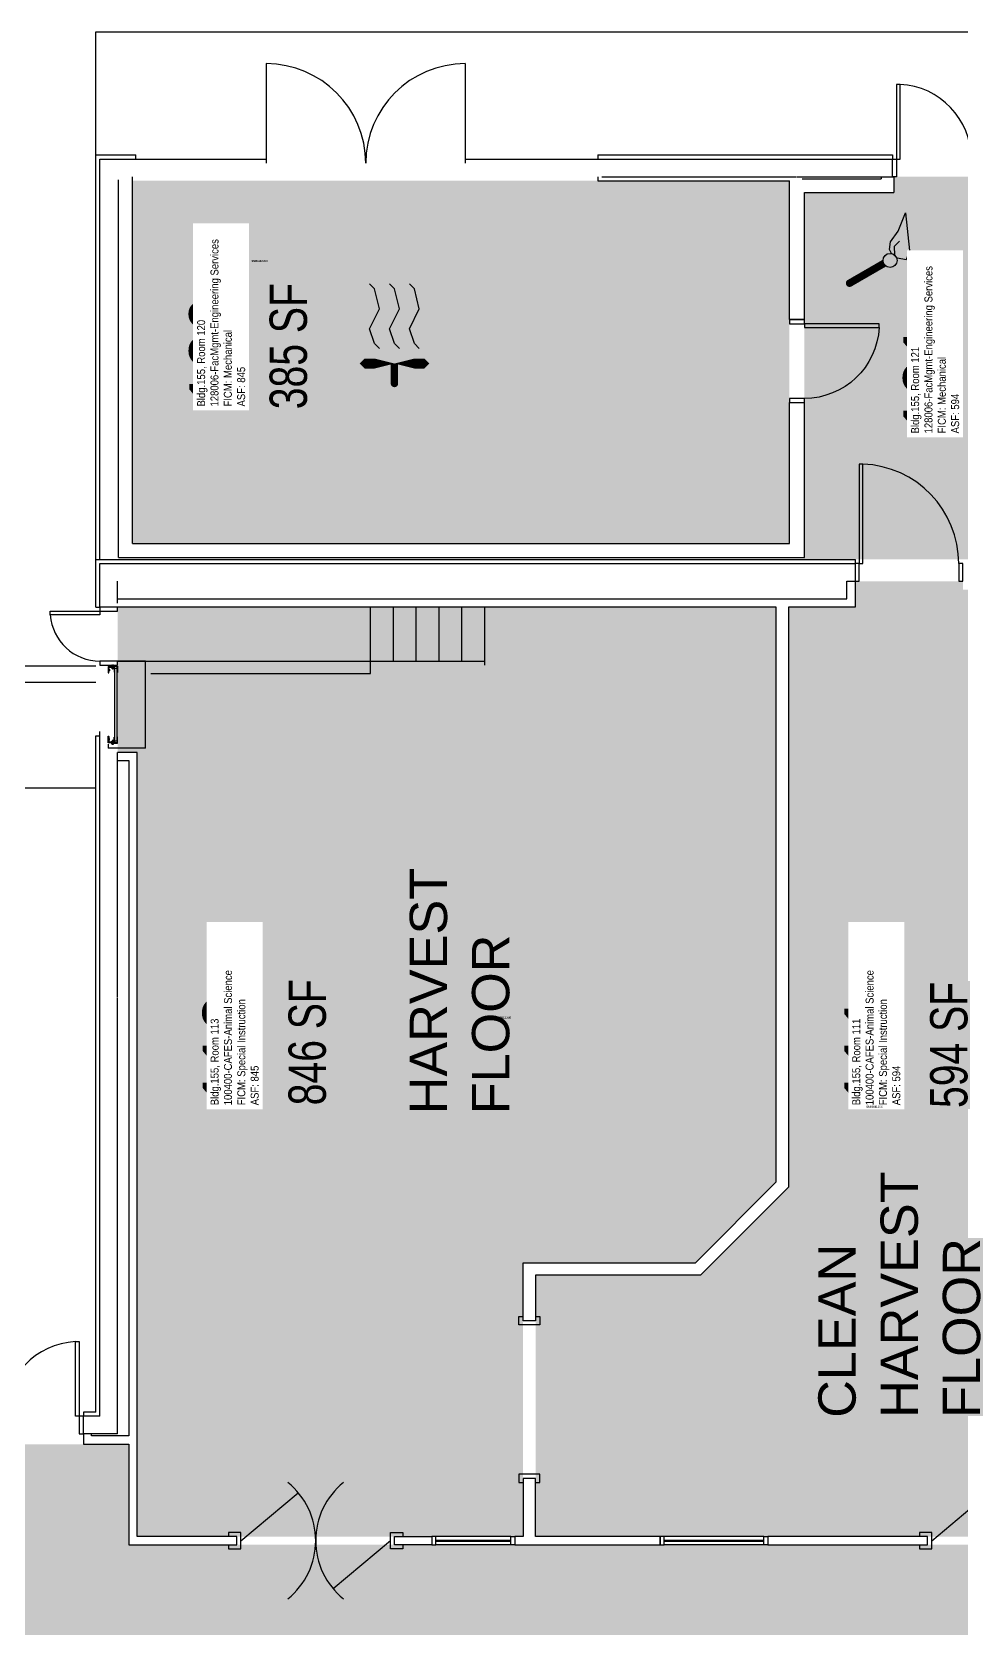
# Model space of a CAD drawing. Header units: inches. Extents: x 301 to 3536, y 239 to 1711.
# Drawn here: x 945 to 1393, y 872 to 1642 of the extents above; entities that cross this region are included whole.
import ezdxf
from ezdxf.enums import TextEntityAlignment as Align

# ---------------------------------------------------------------- set-up
doc = ezdxf.new("R2010")
doc.units = ezdxf.units.IN
doc.header["$MEASUREMENT"] = 0
for name, color, linetype in [('A-DOOR', 2, 'Continuous'), ('A-FLOR', 3, 'Continuous'), ('A-GLAZ', 1, 'Continuous'), ('A-IDEN-ICON', 4, 'Continuous'), ('A-IDEN-RNUM', 7, 'Continuous'), ('A-IDEN-SNUM', 4, 'Continuous'), ('A-IDEN-TEXT', 4, 'Continuous'), ('A-IDEN-VNUM', 4, 'Continuous'), ('A-SITE', 3, 'Continuous'), ('A-WALL', 5, 'Continuous'), ('AREA-TEXT', 3, 'Continuous'), ('Rooms-Category-Color', 7, 'Continuous'), ('Rooms-College-Color', 7, 'Continuous'), ('Rooms-Department-Color', 7, 'Continuous'), ('Rooms-Division-Color', 7, 'Continuous'), ('Rooms-Information', 7, 'Continuous')]:
    doc.layers.add(name, color=color, linetype=linetype)
doc.styles.add('Annotative', font='arial.ttf')
doc.styles.add('AREA', font='arial.ttf', dxfattribs={"height": 15})
doc.styles.add('ROOMSNUMBER', font='arial.ttf', dxfattribs={"height": 1})
doc.styles.add('ROOMVNUMBER', font='arial.ttf', dxfattribs={"width": 0.85, "height": 0.075})

# ---------------------------------------------------------------- blocks, each defined once
blk = doc.blocks.new('CPCUST')
for p, q in [((0.0297, -0.0341), (0.0376, -0.0302)), ((0.0376, -0.0302), (0.0533, -0.0324)), ((0.0171, -0.0639), (0.02, -0.0466)), ((0.0358, -0.0705), (0.0171, -0.0639)), ((0.0262, -0.0408), (0.0446, -0.0406)), ((0.1117, -0.0625), (0.0358, -0.0705)), ((0.0446, -0.0406), (0.0543, -0.0505)), ((0.0533, -0.0324), (0.0745, -0.0479)), ((0.0745, -0.0479), (0.1117, -0.0625))]:
    blk.add_line(p, q)
at = {"const_width": 0.015}
blk.add_lwpolyline([(-0.03, 0.05), (0.01, -0.0193)], dxfattribs=at)
at = {"const_width": 0.0075}
blk.add_lwpolyline([(-0.0332, 0.0481, 1), (-0.0268, 0.0519, 1)], format="xyb", close=True, dxfattribs=at)
blk.add_circle((0.0158, -0.0313), 0.0141)
blk = doc.blocks.new('CPMECH')
for p, q in [((0.005, 0.025), (0.015, 0.035)), ((0.015, 0.035), (0.045, 0.045)), ((0.045, 0.045), (0.085, 0.025)), ((0.085, 0.025), (0.125, 0.035)), ((0.125, 0.035), (0.135, 0.045)), ((0.015, -0.005), (0.045, 0.005)), ((0.045, 0.005), (0.085, -0.015)), ((0.125, -0.005), (0.135, 0.005)), ((0.005, -0.015), (0.015, -0.005)), ((0.085, -0.015), (0.125, -0.005)), ((0.005, -0.055), (0.015, -0.045)), ((0.015, -0.045), (0.045, -0.035)), ((0.045, -0.035), (0.085, -0.055)), ((0.085, -0.055), (0.125, -0.045)), ((0.125, -0.045), (0.135, -0.035))]:
    blk.add_line(p, q)
for points in [[(-0.025, -0.005, 0, 0.02, 0), (-0.025, 0.035, 0.02, 0.02, 0), (-0.025, 0.055, 0.02, 0, 0), (-0.025, 0.065, 0, 0, 0)], [(-0.025, -0.005, 0, 0.02, 0), (-0.025, -0.045, 0.02, 0.02, 0), (-0.025, -0.065, 0.02, 0, 0), (-0.025, -0.075, 0, 0, 0)]]:
    blk.add_lwpolyline(points, format="xyseb")
at = {"const_width": 0.0075}
blk.add_lwpolyline([(-0.0682, -0.0069, 1), (-0.0618, -0.0031, 1)], format="xyb", close=True, dxfattribs=at)
at = {"const_width": 0.015}
blk.add_lwpolyline([(-0.025, -0.005), (-0.065, -0.005)], dxfattribs=at)

msp = doc.modelspace()

# ---------------------------------------------------------------- hatches: boundary and pattern name
at = {"layer": 'Rooms-Category-Color', "true_color": 0xadadad}
for points in [[(1309.89, 1569.89), (993.14, 1569.89), (993.14, 1395.01), (1309.89, 1395.01)], [(1317.14, 1564.26), (1317.14, 1387.39), (1341.51, 1387.39), (1506.51, 1387.39), (1506.51, 1418.39), (1509.7, 1418.39), (1509.7, 1564.26), (1434.89, 1564.26), (1434.89, 1571.89), (1360.14, 1571.89), (1360.14, 1564.26)], [(3104.51, 742.39), (3104.51, 808.39), (3227.51, 808.39), (3227.51, 822.39), (3237.01, 822.39), (3237.01, 898.38), (3227.51, 898.39), (3227.51, 912.39), (991.51, 912.39), (991.51, 960.89), (900.51, 960.89), (900.51, 767.89), (991.51, 767.89), (991.51, 808.39), (2942.89, 808.39), (2942.89, 742.39)]]:
    msp.add_hatch(color=253, dxfattribs=at).paths.add_polyline_path(points)
at = {"layer": 'Rooms-Category-Color', "true_color": 0xe3f498}
for points in [[(1187.51, 916.39), (1187.51, 1042.39), (1267.03, 1042.39), (1309.51, 1084.87), (1309.51, 1364.39), (1341.51, 1364.39), (1341.51, 1376.88), (1343.51, 1376.88), (1393.51, 1376.89), (1393.51, 1372.89), (1406.51, 1372.89), (1406.51, 1364.39), (1462.51, 1364.39), (1462.51, 916.39)], [(995.51, 916.39), (995.51, 1294.39), (986.01, 1294.39), (986.01, 1364.39), (1303.51, 1364.39), (1303.51, 1087.36), (1264.54, 1048.39), (1181.51, 1048.39), (1181.51, 916.39)]]:
    msp.add_hatch(color=61, dxfattribs=at).paths.add_polyline_path(points)
at = {"layer": 'Rooms-College-Color', "true_color": 0xe3c5e1}
for points in [[(1309.89, 1569.89), (993.14, 1569.89), (993.14, 1395.01), (1309.89, 1395.01)], [(1317.14, 1564.26), (1317.14, 1387.39), (1341.51, 1387.39), (1506.51, 1387.39), (1506.51, 1418.39), (1509.7, 1418.39), (1509.7, 1564.26), (1434.89, 1564.26), (1434.89, 1571.89), (1360.14, 1571.89), (1360.14, 1564.26)], [(1187.51, 916.39), (1187.51, 1042.39), (1267.03, 1042.39), (1309.51, 1084.87), (1309.51, 1364.39), (1341.51, 1364.39), (1341.51, 1376.88), (1343.51, 1376.88), (1393.51, 1376.89), (1393.51, 1372.89), (1406.51, 1372.89), (1406.51, 1364.39), (1462.51, 1364.39), (1462.51, 916.39)], [(995.51, 916.39), (995.51, 1294.39), (986.01, 1294.39), (986.01, 1364.39), (1303.51, 1364.39), (1303.51, 1087.36), (1264.54, 1048.39), (1181.51, 1048.39), (1181.51, 916.39)]]:
    msp.add_hatch(color=254, dxfattribs=at).paths.add_polyline_path(points)
at = {"layer": 'Rooms-College-Color', "true_color": 0xadadad}
msp.add_hatch(color=253, dxfattribs=at).paths.add_polyline_path([(3104.51, 742.39), (3104.51, 808.39), (3227.51, 808.39), (3227.51, 822.39), (3237.01, 822.39), (3237.01, 898.38), (3227.51, 898.39), (3227.51, 912.39), (991.51, 912.39), (991.51, 960.89), (900.51, 960.89), (900.51, 767.89), (991.51, 767.89), (991.51, 808.39), (2942.89, 808.39), (2942.89, 742.39)])
at = {"layer": 'Rooms-Department-Color', "true_color": 0xacacac}
for points in [[(1309.89, 1569.89), (993.14, 1569.89), (993.14, 1395.01), (1309.89, 1395.01)], [(1317.14, 1564.26), (1317.14, 1387.39), (1341.51, 1387.39), (1506.51, 1387.39), (1506.51, 1418.39), (1509.7, 1418.39), (1509.7, 1564.26), (1434.89, 1564.26), (1434.89, 1571.89), (1360.14, 1571.89), (1360.14, 1564.26)], [(3104.51, 742.39), (3104.51, 808.39), (3227.51, 808.39), (3227.51, 822.39), (3237.01, 822.39), (3237.01, 898.38), (3227.51, 898.39), (3227.51, 912.39), (991.51, 912.39), (991.51, 960.89), (900.51, 960.89), (900.51, 767.89), (991.51, 767.89), (991.51, 808.39), (2942.89, 808.39), (2942.89, 742.39)]]:
    msp.add_hatch(color=253, dxfattribs=at).paths.add_polyline_path(points)
at = {"layer": 'Rooms-Department-Color', "true_color": 0xe3c5e1}
for points in [[(1187.51, 916.39), (1187.51, 1042.39), (1267.03, 1042.39), (1309.51, 1084.87), (1309.51, 1364.39), (1341.51, 1364.39), (1341.51, 1376.88), (1343.51, 1376.88), (1393.51, 1376.89), (1393.51, 1372.89), (1406.51, 1372.89), (1406.51, 1364.39), (1462.51, 1364.39), (1462.51, 916.39)], [(995.51, 916.39), (995.51, 1294.39), (986.01, 1294.39), (986.01, 1364.39), (1303.51, 1364.39), (1303.51, 1087.36), (1264.54, 1048.39), (1181.51, 1048.39), (1181.51, 916.39)]]:
    msp.add_hatch(color=254, dxfattribs=at).paths.add_polyline_path(points)
at = {"layer": 'Rooms-Division-Color', "true_color": 0xadadad}
for points in [[(1309.89, 1569.89), (993.14, 1569.89), (993.14, 1395.01), (1309.89, 1395.01)], [(1317.14, 1564.26), (1317.14, 1387.39), (1341.51, 1387.39), (1506.51, 1387.39), (1506.51, 1418.39), (1509.7, 1418.39), (1509.7, 1564.26), (1434.89, 1564.26), (1434.89, 1571.89), (1360.14, 1571.89), (1360.14, 1564.26)], [(3104.51, 742.39), (3104.51, 808.39), (3227.51, 808.39), (3227.51, 822.39), (3237.01, 822.39), (3237.01, 898.38), (3227.51, 898.39), (3227.51, 912.39), (991.51, 912.39), (991.51, 960.89), (900.51, 960.89), (900.51, 767.89), (991.51, 767.89), (991.51, 808.39), (2942.89, 808.39), (2942.89, 742.39)]]:
    msp.add_hatch(color=253, dxfattribs=at).paths.add_polyline_path(points)
at = {"layer": 'Rooms-Division-Color', "true_color": 0xe3c5e1}
for points in [[(1187.51, 916.39), (1187.51, 1042.39), (1267.03, 1042.39), (1309.51, 1084.87), (1309.51, 1364.39), (1341.51, 1364.39), (1341.51, 1376.88), (1343.51, 1376.88), (1393.51, 1376.89), (1393.51, 1372.89), (1406.51, 1372.89), (1406.51, 1364.39), (1462.51, 1364.39), (1462.51, 916.39)], [(995.51, 916.39), (995.51, 1294.39), (986.01, 1294.39), (986.01, 1364.39), (1303.51, 1364.39), (1303.51, 1087.36), (1264.54, 1048.39), (1181.51, 1048.39), (1181.51, 916.39)]]:
    msp.add_hatch(color=254, dxfattribs=at).paths.add_polyline_path(points)

# ---------------------------------------------------------------- linework, layer by layer
at = {"layer": 'A-DOOR'}
for p, q in [((1057.64, 1626.37), (1057.64, 1578.37)), ((1153.64, 1626.37), (1153.64, 1578.37)), ((981.75, 1334.46), (981.75, 1333.65)), ((982.06, 1334.46), (981.75, 1334.46)), ((981.75, 1334.26), (982.06, 1334.26)), ((981.75, 1333.85), (982.06, 1333.85)), ((981.75, 1333.65), (982.06, 1333.65)), ((982.11, 1334.36), (982.11, 1333.75)), ((983.21, 1336.33), (983.21, 1336.01)), ((983.21, 1336.01), (984.02, 1336.01)), ((983.21, 1335.33), (983.21, 1335.02)), ((983.31, 1336.38), (983.92, 1336.38)), ((983.31, 1335.39), (983.92, 1335.39)), ((983.31, 1334.96), (983.92, 1334.96)), ((983.85, 1334.96), (983.38, 1334.92)), ((983.38, 1334.92), (983.45, 1334.96)), ((983.45, 1334.88), (983.38, 1334.92)), ((983.85, 1334.88), (983.38, 1334.84)), ((983.38, 1334.84), (983.45, 1334.88)), ((983.45, 1334.8), (983.38, 1334.84)), ((983.85, 1334.8), (983.38, 1334.76)), ((983.38, 1334.76), (983.45, 1334.8)), ((983.45, 1334.72), (983.38, 1334.76)), ((983.85, 1334.72), (983.38, 1334.68)), ((983.38, 1334.68), (983.45, 1334.72)), ((983.45, 1334.64), (983.38, 1334.68)), ((983.85, 1334.64), (983.38, 1334.6)), ((983.38, 1334.6), (983.45, 1334.64)), ((983.61, 1334.6), (983.38, 1334.6)), ((983.41, 1336.01), (983.41, 1336.33)), ((983.41, 1335.33), (983.41, 1335.02)), ((983.45, 1334.96), (983.43, 1334.96)), ((983.52, 1334.96), (983.45, 1334.96)), ((983.78, 1334.92), (983.45, 1334.88)), ((983.78, 1334.84), (983.45, 1334.8)), ((983.78, 1334.76), (983.45, 1334.72)), ((983.78, 1334.68), (983.45, 1334.64)), ((983.61, 1334.6), (983.78, 1334.6)), ((983.78, 1334.92), (983.85, 1334.96)), ((983.85, 1334.88), (983.78, 1334.92)), ((983.78, 1334.84), (983.85, 1334.88)), ((983.85, 1334.8), (983.78, 1334.84)), ((983.78, 1334.76), (983.85, 1334.8)), ((983.85, 1334.72), (983.78, 1334.76)), ((983.78, 1334.68), (983.85, 1334.72)), ((983.85, 1334.64), (983.78, 1334.68)), ((983.78, 1334.6), (983.85, 1334.64)), ((983.82, 1336.01), (983.82, 1336.33)), ((983.82, 1335.33), (983.82, 1335.02)), ((983.85, 1334.96), (983.83, 1334.96)), ((984.02, 1336.01), (984.02, 1336.33)), ((984.02, 1335.33), (984.02, 1335.02)), ((981.75, 1300.31), (981.75, 1301.12)), ((981.75, 1301.12), (982.06, 1301.12)), ((981.75, 1300.92), (982.06, 1300.92)), ((981.75, 1300.51), (982.06, 1300.51)), ((982.06, 1300.31), (981.75, 1300.31)), ((982.11, 1300.41), (982.11, 1301.02)), ((983.21, 1299.44), (983.21, 1299.75)), ((983.21, 1298.76), (984.02, 1298.76)), ((983.21, 1298.45), (983.21, 1298.76)), ((983.31, 1299.81), (983.92, 1299.81)), ((983.31, 1299.39), (983.92, 1299.39)), ((983.31, 1298.39), (983.92, 1298.39)), ((983.85, 1300.13), (983.38, 1300.17)), ((983.61, 1300.17), (983.38, 1300.17)), ((983.38, 1300.17), (983.45, 1300.13)), ((983.45, 1300.13), (983.38, 1300.09)), ((983.85, 1300.05), (983.38, 1300.09)), ((983.38, 1300.09), (983.45, 1300.05)), ((983.45, 1300.05), (983.38, 1300.01)), ((983.85, 1299.97), (983.38, 1300.01)), ((983.38, 1300.01), (983.45, 1299.97)), ((983.45, 1299.97), (983.38, 1299.93)), ((983.85, 1299.89), (983.38, 1299.93)), ((983.38, 1299.93), (983.45, 1299.89)), ((983.45, 1299.89), (983.38, 1299.85)), ((983.85, 1299.82), (983.38, 1299.85)), ((983.38, 1299.85), (983.45, 1299.82)), ((983.41, 1299.44), (983.41, 1299.75)), ((983.41, 1298.76), (983.41, 1298.45)), ((983.45, 1299.82), (983.43, 1299.81)), ((983.78, 1300.09), (983.45, 1300.13)), ((983.78, 1300.01), (983.45, 1300.05)), ((983.78, 1299.93), (983.45, 1299.97)), ((983.78, 1299.85), (983.45, 1299.89)), ((983.52, 1299.81), (983.45, 1299.82)), ((983.61, 1300.17), (983.78, 1300.17)), ((983.78, 1300.17), (983.85, 1300.13)), ((983.85, 1300.13), (983.78, 1300.09)), ((983.78, 1300.09), (983.85, 1300.05)), ((983.85, 1300.05), (983.78, 1300.01)), ((983.78, 1300.01), (983.85, 1299.97)), ((983.85, 1299.97), (983.78, 1299.93)), ((983.78, 1299.93), (983.85, 1299.89)), ((983.85, 1299.89), (983.78, 1299.85)), ((983.78, 1299.85), (983.85, 1299.82)), ((983.82, 1299.44), (983.82, 1299.75)), ((983.82, 1298.76), (983.82, 1298.45)), ((983.85, 1299.82), (983.83, 1299.81)), ((984.02, 1299.44), (984.02, 1299.75)), ((984.02, 1298.76), (984.02, 1298.45)), ((1045.51, 914.39), (1073.09, 937.53)), ((1378.51, 914.39), (1406.09, 937.53)), ((1117.51, 914.39), (1089.94, 891.25))]:
    msp.add_line(p, q, dxfattribs=at)
at = {"layer": 'A-DOOR', "linetype": 'Continuous'}
for p, q in [((999.51, 1338.39), (981.51, 1338.39)), ((999.51, 1296.39), (999.51, 1338.39)), ((999.51, 1296.39), (981.51, 1296.39))]:
    msp.add_line(p, q, dxfattribs=at)
at = {"layer": 'A-DOOR', "linetype": 'Continuous', "extrusion": (0, 2.77556e-16, -1)}
msp.add_line((981.51, 1298.39), (981.51, 1296.39), dxfattribs=at)
at = {"layer": 'A-DOOR'}
for points in [[(1361.51, 1580.39), (1363.26, 1580.39), (1363.26, 1616.34), (1361.51, 1616.34)], [(1317.14, 1500.99), (1317.14, 1499.24), (1353.1, 1499.24), (1353.1, 1500.99)], [(1343.51, 1385.38), (1345.26, 1385.38), (1345.26, 1433.35), (1343.51, 1433.35)], [(977.51, 1362.39), (977.51, 1360.64), (953.58, 1360.64), (953.58, 1362.39)], [(967.51, 974.38), (965.76, 974.38), (965.76, 1010.34), (967.51, 1010.34)]]:
    msp.add_lwpolyline(points, close=True, dxfattribs=at)
for points in [[(1359.51, 1578.39), (1359.51, 1580.39), (1361.51, 1580.39), (1361.51, 1571.89), (1359.51, 1571.89), (1359.51, 1578.39)], [(1315.14, 1500.99), (1317.14, 1500.99), (1317.14, 1502.99), (1309.89, 1502.99), (1309.89, 1500.99), (1315.14, 1500.99)], [(1315.14, 1462.99), (1317.14, 1462.99), (1317.14, 1464.99), (1309.89, 1464.99), (1309.89, 1462.99), (1315.14, 1462.99)], [(1343.51, 1383.38), (1343.51, 1385.38), (1341.51, 1385.38), (1341.51, 1376.88), (1343.51, 1376.88), (1343.51, 1383.38)], [(1393.51, 1383.38), (1393.51, 1385.38), (1391.51, 1385.38), (1391.51, 1376.89), (1393.51, 1376.89), (1393.51, 1383.38)], [(979.51, 1364.39), (977.51, 1364.39), (977.51, 1362.39), (986.01, 1362.39), (986.01, 1364.39), (979.51, 1364.39)], [(979.51, 1338.39), (977.51, 1338.39), (977.51, 1336.39), (986.01, 1336.39), (986.01, 1338.39), (979.51, 1338.39)], [(1187.51, 1022.39), (1189.51, 1022.39), (1189.51, 1018.39), (1179.51, 1018.39), (1179.51, 1022.39), (1181.51, 1022.39)], [(969.51, 972.38), (969.51, 974.38), (967.51, 974.38), (967.51, 965.88), (969.51, 965.88), (969.51, 972.38)], [(1187.51, 942.39), (1189.51, 942.39), (1189.51, 946.39), (1179.51, 946.39), (1179.51, 942.39), (1181.51, 942.39)], [(1039.51, 912.39), (1039.51, 910.39), (1045.51, 910.39), (1045.51, 918.39), (1039.51, 918.39), (1039.51, 916.39)], [(1123.51, 912.39), (1123.51, 910.39), (1117.51, 910.39), (1117.51, 918.39), (1123.51, 918.39), (1123.51, 916.39)], [(1372.51, 912.39), (1372.51, 910.39), (1378.51, 910.39), (1378.51, 918.39), (1372.51, 918.39), (1372.51, 916.39)]]:
    msp.add_lwpolyline(points, dxfattribs=at)
for points in [[(981.51, 1335.78), (981.51, 1332.65), (981.69, 1332.65, 0.414214), (981.75, 1332.71), (981.75, 1335.42, -0.414214), (981.86, 1335.54), (984.45, 1335.54, 0.414214), (984.51, 1335.6), (984.51, 1335.78)], [(984.51, 1335.54), (982.01, 1335.54), (982.01, 1335.42, 0.414214), (982.05, 1335.39), (984.28, 1335.39, -0.414214), (984.36, 1335.31), (984.36, 1333.08, 0.414214), (984.39, 1333.04), (984.51, 1333.04)], [(986, 1336.01), (986, 1332.89), (985.82, 1332.89, -0.414214), (985.76, 1332.94), (985.76, 1335.66, 0.414214), (985.64, 1335.78), (982.93, 1335.78, -0.414214), (982.87, 1335.84), (982.87, 1336.01)], [(981.51, 1299), (981.51, 1302.12), (981.69, 1302.12, -0.414214), (981.75, 1302.06), (981.75, 1299.35, 0.414214), (981.86, 1299.23), (984.45, 1299.23, -0.414214), (984.51, 1299.17), (984.51, 1299)], [(984.51, 1299.23), (982.01, 1299.23), (982.01, 1299.35, -0.414214), (982.05, 1299.39), (984.28, 1299.39, 0.414214), (984.36, 1299.46), (984.36, 1301.69, -0.414214), (984.39, 1301.73), (984.51, 1301.73)], [(986, 1298.76), (986, 1301.89), (985.82, 1301.89, 0.414214), (985.76, 1301.83), (985.76, 1299.11, -0.414214), (985.64, 1299), (982.93, 1299, 0.414214), (982.87, 1298.94), (982.87, 1298.76)]]:
    msp.add_lwpolyline(points, format="xyb", close=True, dxfattribs=at)
at = {"layer": 'A-DOOR', "ltscale": 240}
msp.add_lwpolyline([(984.64, 1335.02), (985.64, 1335.02), (985.64, 1299.75), (984.64, 1299.75)], close=True, dxfattribs=at)
at = {"layer": 'A-DOOR', "linetype": 'Continuous'}
for centre, start, end in [((1057.64, 1578.37), 0, 90), ((1153.64, 1578.37), 90, 180)]:
    msp.add_arc(centre, 48, start, end, dxfattribs=at)
at = {"layer": 'A-DOOR'}
for centre, radius, start, end in [((1361.51, 1580.39), 36, 0, 87.21369), ((1343.51, 1385.38), 48, 0, 87.91063), ((977.51, 1362.39), 24, 184.18153, 270), ((981.99, 1334.36), 0.122, 303.62653, 56.37374), ((981.71, 1334.06), 0.406, 330, 30), ((981.99, 1333.75), 0.122, 303.62653, 56.37374), ((983.31, 1336.26), 0.122, 33.62653, 146.37374), ((983.31, 1335.26), 0.122, 33.62653, 146.37374), ((983.31, 1335.09), 0.122, 213.62638, 326.37332), ((983.61, 1335.97), 0.406, 60, 120), ((983.61, 1334.98), 0.406, 60, 120), ((983.61, 1335.37), 0.406, 240, 300), ((983.92, 1336.26), 0.122, 33.62653, 146.37374), ((983.92, 1335.26), 0.122, 33.62653, 146.37374), ((983.92, 1335.09), 0.122, 213.62638, 326.37332), ((981.99, 1301.02), 0.122, 303.62626, 56.37347), ((981.71, 1300.71), 0.406, 330, 30), ((981.99, 1300.41), 0.122, 303.62626, 56.37347), ((983.31, 1299.69), 0.122, 33.62668, 146.37362), ((983.31, 1299.51), 0.122, 213.62626, 326.37347), ((983.31, 1298.51), 0.122, 213.62626, 326.37347), ((983.61, 1299.4), 0.406, 60, 120), ((983.61, 1299.79), 0.406, 240, 300), ((983.61, 1298.8), 0.406, 240, 300), ((983.92, 1299.69), 0.122, 33.62668, 146.37362), ((983.92, 1299.51), 0.122, 213.62626, 326.37347), ((983.92, 1298.51), 0.122, 213.62626, 326.37347), ((967.51, 974.38), 36, 92.78631, 180), ((1045.51, 914.39), 36, 308.90655, 51.09345), ((1117.51, 914.39), 36, 128.90655, 231.09345)]:
    msp.add_arc(centre, radius, start, end, dxfattribs=at)
at = {"layer": 'A-DOOR', "extrusion": (0, 2.77556e-16, -1)}
msp.add_arc((-1317.14, 1500.99), 36, 182.78631, 270, dxfattribs=at)
at = {"layer": 'A-FLOR'}
for p, q in [((1108.01, 1338.39), (1108.01, 1364.39)), ((1119.01, 1338.39), (1119.01, 1364.39)), ((1130.01, 1338.39), (1130.01, 1364.39)), ((1141.01, 1338.39), (1141.01, 1364.39)), ((1152.01, 1338.39), (1152.01, 1364.39)), ((1163.01, 1336.39), (1163.01, 1364.39)), ((986.01, 1338.39), (1163.01, 1338.39)), ((1002.01, 1332.39), (1108.01, 1332.39)), ((1108.01, 1332.39), (1108.01, 1338.39))]:
    msp.add_line(p, q, dxfattribs=at)
at = {"layer": 'A-GLAZ'}
for p, q in [((1175.51, 916.39), (1139.51, 916.39)), ((1297.51, 916.39), (1249.51, 916.39)), ((1139.51, 914.64), (1175.51, 914.64)), ((1139.51, 914.14), (1175.51, 914.14)), ((1175.51, 912.39), (1139.51, 912.39)), ((1249.51, 914.64), (1297.51, 914.64)), ((1249.51, 914.14), (1297.51, 914.14)), ((1297.51, 912.39), (1249.51, 912.39))]:
    msp.add_line(p, q, dxfattribs=at)
for points in [[(1137.51, 912.39), (1139.51, 912.39), (1139.51, 916.39), (1137.51, 916.39)], [(1177.51, 912.39), (1175.51, 912.39), (1175.51, 916.39), (1177.51, 916.39)], [(1247.51, 912.39), (1249.51, 912.39), (1249.51, 916.39), (1247.51, 916.39)], [(1299.51, 912.39), (1297.51, 912.39), (1297.51, 916.39), (1299.51, 916.39)]]:
    msp.add_lwpolyline(points, close=True, dxfattribs=at)
at = {"layer": 'A-SITE'}
for p, q in [((975.51, 1328.09), (792.5, 1328.09)), ((772.51, 1277.31), (975.51, 1277.31))]:
    msp.add_line(p, q, dxfattribs=at)
msp.add_lwpolyline([(975.51, 1582.39), (975.51, 1641.67), (1769.62, 1641.67), (1769.62, 1443.39), (1953.51, 1443.39)], dxfattribs=at)
msp.add_lwpolyline([(975.51, 1336), (792.5, 1336, -0.137442), (731.69, 1353.03), (663.5, 1404.14, 0.565752), (458.92, 1326.34, 0.29314), (512.34, 1200.84), (511.77, 1189.49), (428.8, 1189.49), (301.41, 1113.2), (301.41, 886.29), (436.11, 886.29), (436.11, 988.06), (478.18, 988.06), (478.18, 1027.44), (891.39, 1027.44), (891.39, 974.32)], format="xyb", dxfattribs=at)
at = {"layer": 'A-WALL'}
for p, q in [((975.51, 1387.39), (975.51, 1582.39)), ((975.51, 1582.39), (994.77, 1582.39)), ((977.51, 1387.39), (977.51, 1580.39)), ((977.51, 1580.39), (1057.64, 1580.39)), ((994.77, 1580.39), (994.77, 1582.39)), ((1153.64, 1580.39), (1359.51, 1580.39)), ((1217.51, 1582.39), (1217.51, 1580.39)), ((1217.51, 1582.39), (1359.51, 1582.39)), ((1359.51, 1582.39), (1359.51, 1580.39)), ((986.51, 1388.39), (986.51, 1570.39)), ((993.14, 1395.01), (993.14, 1571.89)), ((1217.51, 1571.89), (1217.51, 1569.89)), ((1217.51, 1569.89), (1309.89, 1569.89)), ((1219.39, 1571.89), (1313.36, 1571.89)), ((1309.89, 1502.99), (1309.89, 1569.89)), ((1313.67, 1571.89), (1359.51, 1571.89)), ((1316.01, 1570.89), (1354.14, 1570.89)), ((1354.14, 1571.89), (1354.14, 1570.89)), ((1360.14, 1571.89), (1360.14, 1564.26)), ((1317.14, 1564.26), (1360.14, 1564.26)), ((1317.14, 1502.99), (1317.14, 1564.26)), ((1309.89, 1395.01), (1309.89, 1462.99)), ((1317.14, 1388.39), (1317.14, 1462.99)), ((993.14, 1395.01), (1309.89, 1395.01)), ((975.51, 1364.39), (975.51, 1387.39)), ((975.51, 1387.39), (1341.51, 1387.39)), ((977.51, 1364.39), (977.51, 1385.39)), ((977.51, 1385.39), (1341.51, 1385.39)), ((986.51, 1388.39), (1317.14, 1388.39)), ((1341.51, 1387.39), (1341.51, 1385.39)), ((986.01, 1366.26), (986.01, 1376.89)), ((1337.51, 1368.39), (1337.51, 1376.89)), ((1337.51, 1376.89), (1341.51, 1376.89)), ((1341.51, 1376.89), (1341.51, 1364.39)), ((975.51, 1364.39), (977.51, 1364.39)), ((986.01, 1368.39), (1337.51, 1368.39)), ((1303.51, 1364.39), (986.01, 1364.39)), ((1303.51, 1087.36), (1303.51, 1364.39)), ((1341.51, 1364.39), (1309.51, 1364.39)), ((1309.51, 1364.39), (1309.51, 1084.87)), ((975.51, 976.39), (975.51, 1302.39)), ((975.51, 1302.39), (977.51, 1302.39)), ((977.51, 974.39), (977.51, 1304.39)), ((995.51, 1294.39), (986.01, 1294.39)), ((986.01, 1176.54), (986.01, 1294.39)), ((995.51, 916.39), (995.51, 1294.39)), ((986.01, 1290.39), (991.51, 1290.39)), ((991.51, 1290.39), (991.51, 964.89)), ((986.01, 968.54), (986.01, 1176.23)), ((1264.54, 1048.39), (1303.51, 1087.36)), ((1309.51, 1084.87), (1267.03, 1042.39)), ((1181.51, 1020.39), (1181.51, 1048.39)), ((1181.51, 1048.39), (1264.54, 1048.39)), ((1267.03, 1042.39), (1187.51, 1042.39)), ((1187.51, 1042.39), (1187.51, 1020.39)), ((1187.51, 1020.39), (1181.51, 1020.39)), ((969.51, 976.39), (969.51, 974.39)), ((975.51, 976.39), (969.51, 976.39)), ((977.51, 974.39), (969.51, 974.39)), ((973.51, 965.88), (969.51, 965.89)), ((969.51, 965.89), (969.51, 960.89)), ((986.01, 965.89), (973.51, 965.89)), ((973.51, 964.89), (973.51, 965.89)), ((991.51, 964.89), (973.51, 964.89)), ((986.01, 965.89), (986.01, 968.23)), ((969.51, 960.89), (991.51, 960.89)), ((991.51, 960.89), (991.51, 912.39)), ((1043.51, 916.39), (995.51, 916.39)), ((1043.51, 912.39), (1043.51, 916.39)), ((991.51, 912.39), (1043.51, 912.39))]:
    msp.add_line(p, q, dxfattribs=at)
at = {"layer": 'A-WALL', "extrusion": (0, 2.77556e-16, -1)}
for p, q in [((1316.01, 1570.85), (1316.01, 1570.89)), ((1354.14, 1571.89), (1360.14, 1571.89)), ((1309.89, 1502.99), (1317.14, 1502.99)), ((1309.89, 1462.99), (1317.14, 1462.99)), ((986.01, 1290.39), (986.01, 1292.51))]:
    msp.add_line(p, q, dxfattribs=at)
at = {"layer": 'A-WALL'}
for points in [[(1187.51, 944.39), (1181.51, 944.39), (1181.51, 916.39), (1177.51, 916.39), (1177.51, 912.39), (1247.51, 912.39), (1247.51, 916.39), (1187.51, 916.39)], [(1119.51, 916.39), (1137.51, 916.39), (1137.51, 912.39), (1119.51, 912.39)], [(1376.51, 916.39), (1299.51, 916.39), (1299.51, 912.39), (1376.51, 912.39)]]:
    msp.add_lwpolyline(points, close=True, dxfattribs=at)

# ---------------------------------------------------------------- block references
at = {"layer": 'A-IDEN-ICON', "xscale": 240, "yscale": 240, "zscale": 240, "rotation": 90}
for name, p in [('CPCUST', (1350.87, 1527.73)), ('CPMECH', (1118.27, 1487.81))]:
    msp.add_blockref(name, p, dxfattribs=at)

# ---------------------------------------------------------------- texts
at = {"layer": 'A-IDEN-RNUM', "linetype": 'Continuous', "style": 'ROOMSNUMBER'}
for s, p in [('0120-00', (1050.65, 1530.79)), ('0113-00', (1167.97, 1166.01)), ('0111-00', (1347.02, 1123.12))]:
    msp.add_text(s, height=1, dxfattribs=at).set_placement(p)
at = {"layer": 'A-IDEN-SNUM', "linetype": 'Continuous', "style": 'ROOMSNUMBER'}
for s, p in [('1550012000', (1050.65, 1530.79)), ('1550011300', (1167.97, 1166.01)), ('1550011100', (1347.02, 1123.12))]:
    msp.add_text(s, height=1, dxfattribs=at).set_placement(p)
at = {"layer": 'A-IDEN-TEXT', "char_height": 18, "width": 37.3661, "attachment_point": 1, "rotation": 90, "style": 'Annotative'}
for s, insert in [('HARVEST\\PFLOOR', (1126.86, 1119.94)), ('CLEAN\\PHARVEST\\PFLOOR', (1323.82, 973.63))]:
    msp.add_mtext(s, dxfattribs=dict(at, insert=insert))
at = {"layer": 'A-IDEN-VNUM', "linetype": 'Continuous', "style": 'ROOMVNUMBER', "width": 0.85}
for s, p in [('120', (1034.07, 1487.85)), ('121', (1378.25, 1474.88)), ('113', (1040.57, 1151.03)), ('111', (1349.87, 1151.03))]:
    msp.add_text(s, height=27, rotation=90, dxfattribs=at).set_placement(p, align=Align.MIDDLE_CENTER)
at = {"layer": 'AREA-TEXT', "style": 'AREA', "width": 0.75}
for s, p in [('385 SF', (1068.31, 1490.18)), ('846 SF', (1077.41, 1154.66)), ('594 SF', (1386.7, 1153.36))]:
    msp.add_text(s, height=18, rotation=90, dxfattribs=at).set_placement(p, align=Align.MIDDLE_CENTER)

# ---------------------------------------------------------------- next in the draw order: texts
at = {"layer": 'Rooms-Information', "char_height": 3.8571, "width": 86.4, "attachment_point": 7, "rotation": 90, "style": 'ROOMVNUMBER', "bg_fill": 3, "box_fill_scale": 1.5, "bg_fill_color": 256, "bg_fill_true_color": 13158600, "bg_fill_transparency": 0}
for s, insert in [('Bldg.155, Room 120^M^J128006-FacMgmt-Engineering Services^M^JFICM: Mechanical^M^JASF: 845', (1047.57, 1461.11)), ('Bldg.155, Room 121^M^J128006-FacMgmt-Engineering Services^M^JFICM: Mechanical^M^JASF: 594', (1391.75, 1448.13)), ('Bldg.155, Room 113^M^J100400-CAFES-Animal Science^M^JFICM: Special Instruction^M^JASF: 845', (1054.07, 1124.28)), ('Bldg.155, Room 111^M^J100400-CAFES-Animal Science^M^JFICM: Special Instruction^M^JASF: 594', (1363.37, 1124.28))]:
    msp.add_mtext(s, dxfattribs=dict(at, insert=insert))

doc.saveas('drawing.dxf')
